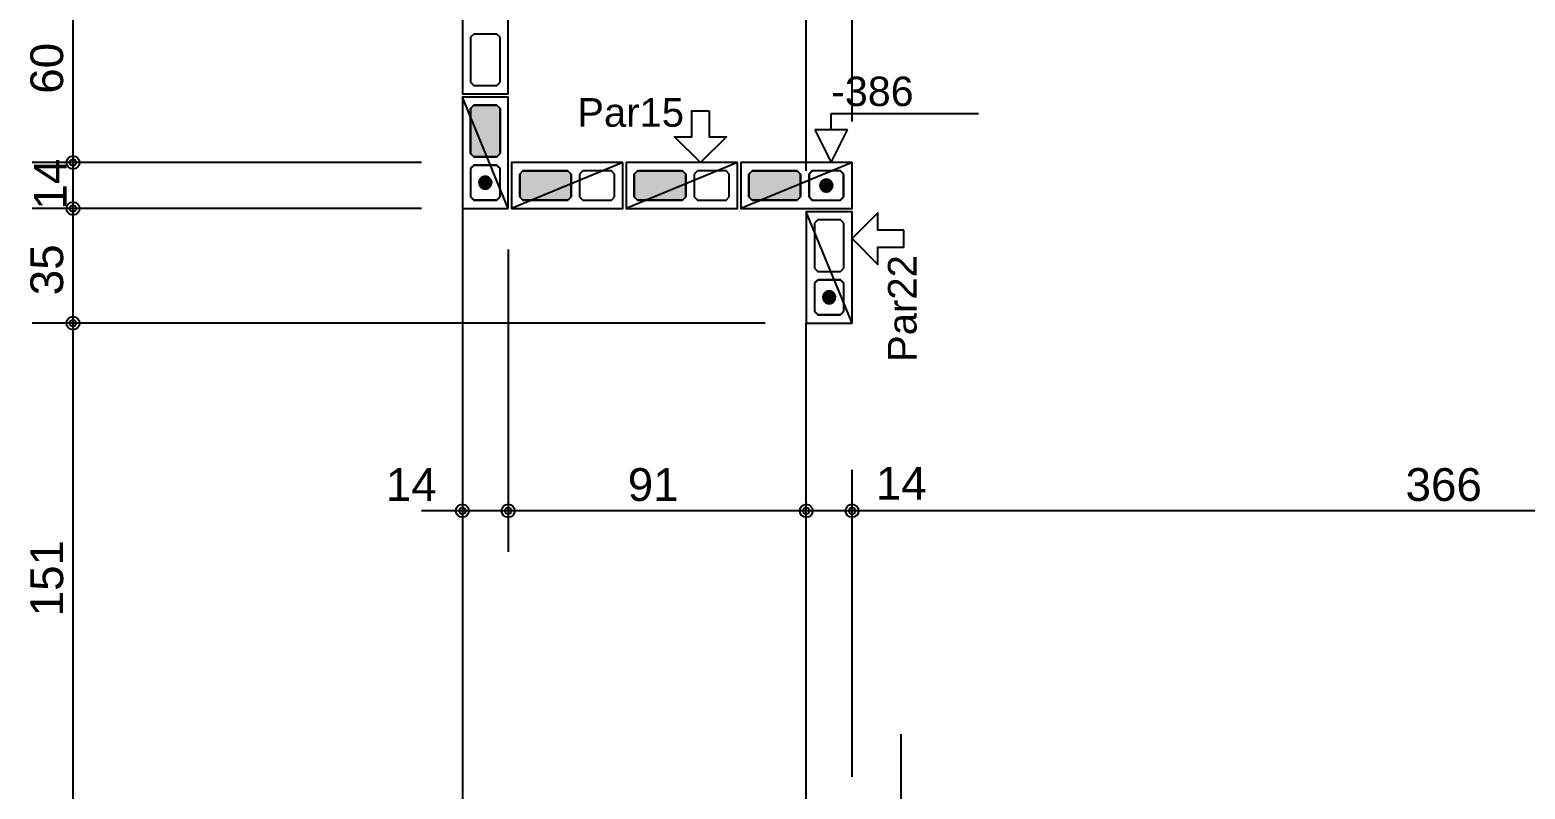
# Model space of a CAD drawing. Extents: x 0 to 119, y 0 to 84.
# Drawn here: x 14.89 to 24.02, y 43.78 to 48.42 of the extents above; entities that cross this region are included whole.
import ezdxf

# ---------------------------------------------------------------- set-up
doc = ezdxf.new("R2010")
doc.units = 0
doc.header["$MEASUREMENT"] = 0
doc.linetypes.add('ESTILO_TQS_0003', pattern=[1.5, 0.5, -0.4, 0.1, -0.5])
doc.linetypes.add('ESTILO_TQS_0005', pattern=[0.4, 0.3, -0.1])
for name, color, linetype in [('18', 6, 'CONTINUOUS'), ('20', 1, 'CONTINUOUS'), ('27', 250, 'CONTINUOUS'), ('3', 7, 'CONTINUOUS'), ('35', 255, 'CONTINUOUS'), ('9', 8, 'CONTINUOUS')]:
    doc.layers.add(name, color=color, linetype=linetype)
doc.styles.add('TQS_ARIAL', font='arial.ttf')

msp = doc.modelspace()

# ---------------------------------------------------------------- linework, layer by layer
at = {"layer": '18', "color": 6, "linetype": 'Continuous'}
msp.add_line((20.21366, 43.21668), (20.21366, 44.11668), dxfattribs=at)
at = {"layer": '20', "color": 1, "linetype": 'Continuous'}
for p, q in [((19.786108, 47.80668), (19.786108, 47.90668)), ((19.786108, 47.90668), (20.686108, 47.90668)), ((19.886108, 47.80668), (19.686108, 47.80668)), ((19.686108, 47.80668), (19.786108, 47.60668)), ((19.786108, 47.60668), (19.886108, 47.80668))]:
    msp.add_line(p, q, dxfattribs=at)
at = {"layer": '27', "color": 250, "linetype": 'ESTILO_TQS_0005'}
for points in [[(17.60366, 48.39168), (17.58366, 48.37168), (17.58366, 48.09668), (17.60366, 48.07668), (17.74366, 48.07668), (17.76366, 48.09668), (17.76366, 48.37168), (17.74366, 48.39168), (17.60366, 48.39168)], [(17.74366, 47.64168), (17.76366, 47.66168), (17.76366, 47.93668), (17.74366, 47.95668), (17.60366, 47.95668), (17.58366, 47.93668), (17.58366, 47.66168), (17.60366, 47.64168), (17.74366, 47.64168)], [(17.74366, 47.37668), (17.76366, 47.39668), (17.76366, 47.57168), (17.74366, 47.59168), (17.60366, 47.59168), (17.58366, 47.57168), (17.58366, 47.39668), (17.60366, 47.37668), (17.74366, 47.37668)], [(18.19866, 47.53668), (18.17866, 47.55668), (17.90366, 47.55668), (17.88366, 47.53668), (17.88366, 47.39668), (17.90366, 47.37668), (18.17866, 47.37668), (18.19866, 47.39668), (18.19866, 47.53668)], [(18.46366, 47.53668), (18.44366, 47.55668), (18.26866, 47.55668), (18.24866, 47.53668), (18.24866, 47.39668), (18.26866, 47.37668), (18.44366, 47.37668), (18.46366, 47.39668), (18.46366, 47.53668)], [(18.89866, 47.53668), (18.87866, 47.55668), (18.60366, 47.55668), (18.58366, 47.53668), (18.58366, 47.39668), (18.60366, 47.37668), (18.87866, 47.37668), (18.89866, 47.39668), (18.89866, 47.53668)], [(19.16366, 47.53668), (19.14366, 47.55668), (18.96866, 47.55668), (18.94866, 47.53668), (18.94866, 47.39668), (18.96866, 47.37668), (19.14366, 47.37668), (19.16366, 47.39668), (19.16366, 47.53668)], [(19.59866, 47.53668), (19.57866, 47.55668), (19.30366, 47.55668), (19.28366, 47.53668), (19.28366, 47.39668), (19.30366, 47.37668), (19.57866, 47.37668), (19.59866, 47.39668), (19.59866, 47.53668)], [(19.86366, 47.53668), (19.84366, 47.55668), (19.66866, 47.55668), (19.64866, 47.53668), (19.64866, 47.39668), (19.66866, 47.37668), (19.84366, 47.37668), (19.86366, 47.39668), (19.86366, 47.53668)], [(19.84366, 46.94168), (19.86366, 46.96168), (19.86366, 47.23668), (19.84366, 47.25668), (19.70366, 47.25668), (19.68366, 47.23668), (19.68366, 46.96168), (19.70366, 46.94168), (19.84366, 46.94168)], [(19.84366, 46.67668), (19.86366, 46.69668), (19.86366, 46.87168), (19.84366, 46.89168), (19.70366, 46.89168), (19.68366, 46.87168), (19.68366, 46.69668), (19.70366, 46.67668), (19.84366, 46.67668)]]:
    msp.add_lwpolyline(points, dxfattribs=at)
at = {"layer": '3', "color": 7, "linetype": 'Continuous'}
for p, q in [((17.81366, 47.32668), (17.53366, 48.00668)), ((17.60366, 47.58918), (17.58366, 47.56918)), ((17.74366, 47.58918), (17.60366, 47.58918)), ((17.76366, 47.56918), (17.74366, 47.58918)), ((18.51366, 47.60668), (17.83366, 47.32668)), ((19.21366, 47.60668), (18.53366, 47.32668)), ((19.91366, 47.60668), (19.23366, 47.32668)), ((17.58366, 47.56918), (17.58366, 47.39918)), ((17.76366, 47.39918), (17.76366, 47.56918)), ((19.67116, 47.55668), (19.65116, 47.53668)), ((19.65116, 47.53668), (19.65116, 47.39668)), ((19.84116, 47.55668), (19.67116, 47.55668)), ((19.86116, 47.53668), (19.84116, 47.55668)), ((19.86116, 47.39668), (19.86116, 47.53668)), ((17.58366, 47.39918), (17.60366, 47.37918)), ((17.74366, 47.37918), (17.76366, 47.39918)), ((19.65116, 47.39668), (19.67116, 47.37668)), ((19.84116, 47.37668), (19.86116, 47.39668)), ((17.60366, 47.37918), (17.74366, 47.37918)), ((19.91366, 46.62668), (19.63366, 47.30668)), ((19.67116, 47.37668), (19.84116, 47.37668)), ((19.70366, 46.88918), (19.68366, 46.86918)), ((19.68366, 46.86918), (19.68366, 46.69918)), ((19.84366, 46.88918), (19.70366, 46.88918)), ((19.86366, 46.86918), (19.84366, 46.88918)), ((19.86366, 46.69918), (19.86366, 46.86918)), ((19.68366, 46.69918), (19.70366, 46.67918)), ((19.70366, 46.67918), (19.84366, 46.67918)), ((19.84366, 46.67918), (19.86366, 46.69918))]:
    msp.add_line(p, q, dxfattribs=at)
for points in [[(17.53366, 48.80668), (17.53366, 48.02668), (17.81366, 48.02668), (17.81366, 48.80668), (17.53366, 48.80668)], [(17.81366, 47.32668), (17.81366, 48.00668), (17.53366, 48.00668), (17.53366, 47.32668), (17.81366, 47.32668)], [(19.040685, 47.922627), (19.040685, 47.764654), (19.146001, 47.764654), (18.988027, 47.60668), (18.830054, 47.764654), (18.935369, 47.764654), (18.935369, 47.922627), (19.040685, 47.922627)], [(18.51366, 47.60668), (17.83366, 47.60668), (17.83366, 47.32668), (18.51366, 47.32668), (18.51366, 47.60668)], [(19.21366, 47.60668), (18.53366, 47.60668), (18.53366, 47.32668), (19.21366, 47.32668), (19.21366, 47.60668)], [(19.91366, 47.60668), (19.23366, 47.60668), (19.23366, 47.32668), (19.91366, 47.32668), (19.91366, 47.60668)], [(17.67366, 47.48478), (17.673721, 47.484777), (17.673781, 47.484768), (17.67384, 47.484752), (17.673897, 47.484731), (17.673951, 47.484705), (17.674003, 47.484672), (17.674051, 47.484635), (17.674095, 47.484593), (17.674134, 47.484547), (17.674169, 47.484497), (17.674199, 47.484444), (17.674223, 47.484388), (17.674241, 47.48433), (17.674253, 47.484271), (17.674259, 47.48421), (17.674259, 47.48415), (17.674253, 47.484089), (17.674241, 47.48403), (17.674223, 47.483972), (17.674199, 47.483916), (17.674169, 47.483863), (17.674134, 47.483813), (17.674095, 47.483767), (17.674051, 47.483725), (17.674003, 47.483688), (17.673951, 47.483655), (17.673897, 47.483629), (17.67384, 47.483608), (17.673781, 47.483592), (17.673721, 47.483583), (17.67366, 47.48358), (17.67366, 47.52198), (17.669836, 47.521786), (17.666051, 47.521206), (17.662344, 47.520246), (17.658753, 47.518917), (17.655316, 47.51723), (17.652066, 47.515205), (17.649038, 47.512861), (17.646263, 47.510223), (17.643769, 47.507318), (17.641581, 47.504175), (17.639723, 47.500827), (17.638213, 47.497308), (17.637067, 47.493655), (17.636296, 47.489904), (17.635909, 47.486095), (17.635909, 47.482265), (17.636296, 47.478456), (17.637067, 47.474705), (17.638213, 47.471052), (17.639723, 47.467533), (17.641581, 47.464185), (17.643769, 47.461042), (17.646263, 47.458137), (17.649038, 47.455499), (17.652066, 47.453155), (17.655316, 47.45113), (17.658753, 47.449443), (17.662344, 47.448114), (17.666051, 47.447154), (17.669836, 47.446574), (17.67366, 47.44638), (17.67366, 47.48478)], [(17.67366, 47.48358), (17.673599, 47.483583), (17.673539, 47.483592), (17.67348, 47.483608), (17.673423, 47.483629), (17.673369, 47.483655), (17.673317, 47.483688), (17.673269, 47.483725), (17.673225, 47.483767), (17.673186, 47.483813), (17.673151, 47.483863), (17.673121, 47.483916), (17.673097, 47.483972), (17.673079, 47.48403), (17.673067, 47.484089), (17.673061, 47.48415), (17.673061, 47.48421), (17.673067, 47.484271), (17.673079, 47.48433), (17.673097, 47.484388), (17.673121, 47.484444), (17.673151, 47.484497), (17.673186, 47.484547), (17.673225, 47.484593), (17.673269, 47.484635), (17.673317, 47.484672), (17.673369, 47.484705), (17.673423, 47.484731), (17.67348, 47.484752), (17.673539, 47.484768), (17.673599, 47.484777), (17.67366, 47.48478), (17.67366, 47.44638), (17.677484, 47.446574), (17.681269, 47.447154), (17.684976, 47.448114), (17.688567, 47.449443), (17.692004, 47.45113), (17.695254, 47.453155), (17.698282, 47.455499), (17.701057, 47.458137), (17.703551, 47.461042), (17.705739, 47.464185), (17.707597, 47.467533), (17.709107, 47.471052), (17.710253, 47.474705), (17.711024, 47.478456), (17.711411, 47.482265), (17.711411, 47.486095), (17.711024, 47.489904), (17.710253, 47.493655), (17.709107, 47.497308), (17.707597, 47.500827), (17.705739, 47.504175), (17.703551, 47.507318), (17.701057, 47.510223), (17.698282, 47.512861), (17.695254, 47.515205), (17.692004, 47.51723), (17.688567, 47.518917), (17.684976, 47.520246), (17.681269, 47.521206), (17.677484, 47.521786), (17.67366, 47.52198), (17.67366, 47.48358)], [(19.75676, 47.46668), (19.756757, 47.466619), (19.756748, 47.466559), (19.756732, 47.4665), (19.756711, 47.466443), (19.756685, 47.466389), (19.756652, 47.466337), (19.756615, 47.466289), (19.756573, 47.466245), (19.756527, 47.466206), (19.756477, 47.466171), (19.756424, 47.466141), (19.756368, 47.466117), (19.75631, 47.466099), (19.756251, 47.466087), (19.75619, 47.466081), (19.75613, 47.466081), (19.756069, 47.466087), (19.75601, 47.466099), (19.755952, 47.466117), (19.755896, 47.466141), (19.755843, 47.466171), (19.755793, 47.466206), (19.755747, 47.466245), (19.755705, 47.466289), (19.755668, 47.466337), (19.755635, 47.466389), (19.755609, 47.466443), (19.755588, 47.4665), (19.755572, 47.466559), (19.755563, 47.466619), (19.75556, 47.46668), (19.79396, 47.46668), (19.793766, 47.470504), (19.793186, 47.474289), (19.792226, 47.477996), (19.790897, 47.481587), (19.78921, 47.485024), (19.787185, 47.488274), (19.784841, 47.491302), (19.782203, 47.494077), (19.779298, 47.496571), (19.776155, 47.498759), (19.772807, 47.500617), (19.769288, 47.502127), (19.765635, 47.503273), (19.761884, 47.504044), (19.758075, 47.504431), (19.754245, 47.504431), (19.750436, 47.504044), (19.746685, 47.503273), (19.743032, 47.502127), (19.739513, 47.500617), (19.736165, 47.498759), (19.733022, 47.496571), (19.730117, 47.494077), (19.727479, 47.491302), (19.725135, 47.488274), (19.72311, 47.485024), (19.721423, 47.481587), (19.720094, 47.477996), (19.719134, 47.474289), (19.718554, 47.470504), (19.71836, 47.46668), (19.75676, 47.46668)], [(19.75556, 47.46668), (19.755563, 47.466741), (19.755572, 47.466801), (19.755588, 47.46686), (19.755609, 47.466917), (19.755635, 47.466971), (19.755668, 47.467023), (19.755705, 47.467071), (19.755747, 47.467115), (19.755793, 47.467154), (19.755843, 47.467189), (19.755896, 47.467219), (19.755952, 47.467243), (19.75601, 47.467261), (19.756069, 47.467273), (19.75613, 47.467279), (19.75619, 47.467279), (19.756251, 47.467273), (19.75631, 47.467261), (19.756368, 47.467243), (19.756424, 47.467219), (19.756477, 47.467189), (19.756527, 47.467154), (19.756573, 47.467115), (19.756615, 47.467071), (19.756652, 47.467023), (19.756685, 47.466971), (19.756711, 47.466917), (19.756732, 47.46686), (19.756748, 47.466801), (19.756757, 47.466741), (19.75676, 47.46668), (19.71836, 47.46668), (19.718554, 47.462856), (19.719134, 47.459071), (19.720094, 47.455364), (19.721423, 47.451773), (19.72311, 47.448336), (19.725135, 47.445086), (19.727479, 47.442058), (19.730117, 47.439283), (19.733022, 47.436789), (19.736165, 47.434601), (19.739513, 47.432743), (19.743032, 47.431233), (19.746685, 47.430087), (19.750436, 47.429316), (19.754245, 47.428929), (19.758075, 47.428929), (19.761884, 47.429316), (19.765635, 47.430087), (19.769288, 47.431233), (19.772807, 47.432743), (19.776155, 47.434601), (19.779298, 47.436789), (19.782203, 47.439283), (19.784841, 47.442058), (19.787185, 47.445086), (19.78921, 47.448336), (19.790897, 47.451773), (19.792226, 47.455364), (19.793186, 47.459071), (19.793766, 47.462856), (19.79396, 47.46668), (19.75556, 47.46668)], [(17.53366, 47.32668), (17.53366, 43.20668), (19.63366, 43.20668)], [(19.91366, 46.62668), (19.91366, 47.30668), (19.63366, 47.30668), (19.63366, 46.62668), (19.91366, 46.62668)], [(20.229607, 47.195067), (20.071634, 47.195067), (20.071634, 47.300383), (19.91366, 47.142409), (20.071634, 46.984435), (20.071634, 47.089751), (20.229607, 47.089751), (20.229607, 47.195067)], [(19.77366, 46.78478), (19.773721, 46.784777), (19.773781, 46.784768), (19.77384, 46.784752), (19.773897, 46.784731), (19.773951, 46.784705), (19.774003, 46.784672), (19.774051, 46.784635), (19.774095, 46.784593), (19.774134, 46.784547), (19.774169, 46.784497), (19.774199, 46.784444), (19.774223, 46.784388), (19.774241, 46.78433), (19.774253, 46.784271), (19.774259, 46.78421), (19.774259, 46.78415), (19.774253, 46.784089), (19.774241, 46.78403), (19.774223, 46.783972), (19.774199, 46.783916), (19.774169, 46.783863), (19.774134, 46.783813), (19.774095, 46.783767), (19.774051, 46.783725), (19.774003, 46.783688), (19.773951, 46.783655), (19.773897, 46.783629), (19.77384, 46.783608), (19.773781, 46.783592), (19.773721, 46.783583), (19.77366, 46.78358), (19.77366, 46.82198), (19.769836, 46.821786), (19.766051, 46.821206), (19.762344, 46.820246), (19.758753, 46.818917), (19.755316, 46.81723), (19.752066, 46.815205), (19.749038, 46.812861), (19.746263, 46.810223), (19.743769, 46.807318), (19.741581, 46.804175), (19.739723, 46.800827), (19.738213, 46.797308), (19.737067, 46.793655), (19.736296, 46.789904), (19.735909, 46.786095), (19.735909, 46.782265), (19.736296, 46.778456), (19.737067, 46.774705), (19.738213, 46.771052), (19.739723, 46.767533), (19.741581, 46.764185), (19.743769, 46.761042), (19.746263, 46.758137), (19.749038, 46.755499), (19.752066, 46.753155), (19.755316, 46.75113), (19.758753, 46.749443), (19.762344, 46.748114), (19.766051, 46.747154), (19.769836, 46.746574), (19.77366, 46.74638), (19.77366, 46.78478)], [(19.77366, 46.78358), (19.773599, 46.783583), (19.773539, 46.783592), (19.77348, 46.783608), (19.773423, 46.783629), (19.773369, 46.783655), (19.773317, 46.783688), (19.773269, 46.783725), (19.773225, 46.783767), (19.773186, 46.783813), (19.773151, 46.783863), (19.773121, 46.783916), (19.773097, 46.783972), (19.773079, 46.78403), (19.773067, 46.784089), (19.773061, 46.78415), (19.773061, 46.78421), (19.773067, 46.784271), (19.773079, 46.78433), (19.773097, 46.784388), (19.773121, 46.784444), (19.773151, 46.784497), (19.773186, 46.784547), (19.773225, 46.784593), (19.773269, 46.784635), (19.773317, 46.784672), (19.773369, 46.784705), (19.773423, 46.784731), (19.77348, 46.784752), (19.773539, 46.784768), (19.773599, 46.784777), (19.77366, 46.78478), (19.77366, 46.74638), (19.777484, 46.746574), (19.781269, 46.747154), (19.784976, 46.748114), (19.788567, 46.749443), (19.792004, 46.75113), (19.795254, 46.753155), (19.798282, 46.755499), (19.801057, 46.758137), (19.803551, 46.761042), (19.805739, 46.764185), (19.807597, 46.767533), (19.809107, 46.771052), (19.810253, 46.774705), (19.811024, 46.778456), (19.811411, 46.782265), (19.811411, 46.786095), (19.811024, 46.789904), (19.810253, 46.793655), (19.809107, 46.797308), (19.807597, 46.800827), (19.805739, 46.804175), (19.803551, 46.807318), (19.801057, 46.810223), (19.798282, 46.812861), (19.795254, 46.815205), (19.792004, 46.81723), (19.788567, 46.818917), (19.784976, 46.820246), (19.781269, 46.821206), (19.777484, 46.821786), (19.77366, 46.82198), (19.77366, 46.78358)], [(19.63366, 43.60668), (19.63366, 46.62668)]]:
    msp.add_lwpolyline(points, dxfattribs=at)
for centre in [(17.67366, 47.48418), (19.75616, 47.46668), (19.77366, 46.78418)]:
    msp.add_circle(centre, 0.0372, dxfattribs=at)
for points in [[(17.635909, 47.486095), (17.635909, 47.482265), (17.636296, 47.489904)], [(17.635909, 47.482265), (17.636296, 47.478456), (17.636296, 47.489904)], [(17.636296, 47.489904), (17.636296, 47.478456), (17.637067, 47.493655)], [(17.636296, 47.478456), (17.637067, 47.474705), (17.637067, 47.493655)], [(17.637067, 47.493655), (17.637067, 47.474705), (17.638213, 47.497308)], [(17.637067, 47.474705), (17.638213, 47.471052), (17.638213, 47.497308)], [(17.638213, 47.497308), (17.638213, 47.471052), (17.639723, 47.500827)], [(17.638213, 47.471052), (17.639723, 47.467533), (17.639723, 47.500827)], [(17.639723, 47.500827), (17.639723, 47.467533), (17.641581, 47.504175)], [(17.639723, 47.467533), (17.641581, 47.464185), (17.641581, 47.504175)], [(17.641581, 47.504175), (17.641581, 47.464185), (17.643769, 47.507318)], [(17.641581, 47.464185), (17.643769, 47.461042), (17.643769, 47.507318)], [(17.643769, 47.507318), (17.643769, 47.461042), (17.646263, 47.510223)], [(17.643769, 47.461042), (17.646263, 47.458137), (17.646263, 47.510223)], [(17.646263, 47.510223), (17.646263, 47.458137), (17.649038, 47.512861)], [(17.646263, 47.458137), (17.649038, 47.455499), (17.649038, 47.512861)], [(17.649038, 47.512861), (17.649038, 47.455499), (17.652066, 47.515205)], [(17.649038, 47.455499), (17.652066, 47.453155), (17.652066, 47.515205)], [(17.652066, 47.515205), (17.652066, 47.453155), (17.655316, 47.51723)], [(17.652066, 47.453155), (17.655316, 47.45113), (17.655316, 47.51723)], [(17.655316, 47.51723), (17.655316, 47.45113), (17.658753, 47.518917)], [(17.655316, 47.45113), (17.658753, 47.449443), (17.658753, 47.518917)], [(17.658753, 47.518917), (17.658753, 47.449443), (17.662344, 47.520246)], [(17.658753, 47.449443), (17.662344, 47.448114), (17.662344, 47.520246)], [(17.662344, 47.520246), (17.662344, 47.448114), (17.666051, 47.521206)], [(17.662344, 47.448114), (17.666051, 47.447154), (17.666051, 47.521206)], [(17.669836, 47.446574), (17.669836, 47.521786), (17.666051, 47.447154)], [(17.666051, 47.521206), (17.666051, 47.447154), (17.669836, 47.521786)], [(17.669836, 47.446574), (17.67366, 47.48478), (17.67366, 47.52198)], [(17.669836, 47.446574), (17.67366, 47.52198), (17.669836, 47.521786)], [(17.669836, 47.446574), (17.67366, 47.44638), (17.67366, 47.48478)], [(17.673225, 47.483767), (17.67366, 47.48358), (17.673186, 47.483813)], [(17.67366, 47.48358), (17.67366, 47.48358), (17.673186, 47.483813)], [(17.673186, 47.483813), (17.67366, 47.48358), (17.673186, 47.483813)], [(17.67366, 47.48358), (17.67366, 47.48358), (17.673186, 47.483813)], [(17.673186, 47.483813), (17.67366, 47.48358), (17.673186, 47.483813)], [(17.67366, 47.48358), (17.67366, 47.48358), (17.673186, 47.483813)], [(17.673269, 47.483725), (17.67366, 47.48358), (17.673225, 47.483767)], [(17.67366, 47.48358), (17.67366, 47.48358), (17.673225, 47.483767)], [(17.673225, 47.483767), (17.67366, 47.48358), (17.673225, 47.483767)], [(17.67366, 47.48358), (17.67366, 47.48358), (17.673225, 47.483767)], [(17.673317, 47.483688), (17.67366, 47.48358), (17.673269, 47.483725)], [(17.67366, 47.48358), (17.67366, 47.48358), (17.673269, 47.483725)], [(17.673369, 47.483655), (17.67366, 47.48358), (17.673317, 47.483688)], [(17.67366, 47.48358), (17.67366, 47.48358), (17.673317, 47.483688)], [(17.67348, 47.483608), (17.67366, 47.48358), (17.673369, 47.483655)], [(17.67366, 47.48358), (17.67366, 47.48358), (17.673369, 47.483655)], [(17.67366, 47.48358), (17.67366, 47.48358), (17.67348, 47.483608)], [(17.67366, 47.48358), (17.67366, 47.48358), (17.67348, 47.483608)], [(17.67366, 47.48358), (17.677484, 47.521786), (17.67366, 47.52198)], [(17.67366, 47.48358), (17.67366, 47.44638), (17.677484, 47.521786)], [(17.67366, 47.44638), (17.677484, 47.446574), (17.677484, 47.521786)], [(17.67366, 47.48478), (17.674134, 47.484547), (17.67366, 47.48478)], [(17.674134, 47.484547), (17.674134, 47.484547), (17.67366, 47.48478)], [(17.67366, 47.48478), (17.674134, 47.484547), (17.67366, 47.48478)], [(17.674134, 47.484547), (17.674134, 47.484547), (17.67366, 47.48478)], [(17.67366, 47.48478), (17.674134, 47.484547), (17.67366, 47.48478)], [(17.674134, 47.484547), (17.674095, 47.484593), (17.67366, 47.48478)], [(17.67366, 47.48478), (17.674095, 47.484593), (17.67366, 47.48478)], [(17.674095, 47.484593), (17.674095, 47.484593), (17.67366, 47.48478)], [(17.67366, 47.48478), (17.674095, 47.484593), (17.67366, 47.48478)], [(17.674095, 47.484593), (17.674051, 47.484635), (17.67366, 47.48478)], [(17.67366, 47.48478), (17.674051, 47.484635), (17.67366, 47.48478)], [(17.674051, 47.484635), (17.674003, 47.484672), (17.67366, 47.48478)], [(17.67366, 47.48478), (17.674003, 47.484672), (17.67366, 47.48478)], [(17.674003, 47.484672), (17.673951, 47.484705), (17.67366, 47.48478)], [(17.67366, 47.48478), (17.673951, 47.484705), (17.67366, 47.48478)], [(17.673951, 47.484705), (17.67384, 47.484752), (17.67366, 47.48478)], [(17.67366, 47.48478), (17.67384, 47.484752), (17.67366, 47.48478)], [(17.67384, 47.484752), (17.67366, 47.48478), (17.67366, 47.48478)], [(17.67366, 47.48478), (17.67366, 47.48478), (17.67366, 47.48478)], [(17.67366, 47.48478), (17.67366, 47.48478), (17.67366, 47.48478)], [(17.67366, 47.48478), (17.67366, 47.48478), (17.67366, 47.48478)], [(17.67366, 47.48478), (17.67366, 47.48478), (17.67366, 47.48478)], [(17.67366, 47.48478), (17.67366, 47.48478), (17.67366, 47.48478)], [(17.67366, 47.48478), (17.67366, 47.48478), (17.67366, 47.48478)], [(17.67366, 47.48478), (17.67366, 47.48478), (17.67366, 47.48478)], [(17.67366, 47.48478), (17.67366, 47.48478), (17.67366, 47.48478)], [(17.67366, 47.48478), (17.67366, 47.48478), (17.67366, 47.48478)], [(17.67366, 47.48478), (17.67366, 47.48478), (17.67366, 47.48478)], [(17.67366, 47.48478), (17.67366, 47.48478), (17.67366, 47.48478)], [(17.67366, 47.48478), (17.67366, 47.48478), (17.67366, 47.48478)], [(17.67366, 47.48358), (17.67366, 47.48358), (17.67366, 47.48358)], [(17.67366, 47.48358), (17.67366, 47.48358), (17.67366, 47.48358)], [(17.67366, 47.48358), (17.67366, 47.48358), (17.67366, 47.48358)], [(17.67366, 47.48358), (17.67366, 47.48358), (17.67366, 47.48358)], [(17.67366, 47.48358), (17.67366, 47.48358), (17.67366, 47.48358)], [(17.67366, 47.48358), (17.67366, 47.48358), (17.67366, 47.48358)], [(17.67366, 47.48358), (17.67366, 47.48358), (17.67366, 47.48358)], [(17.67366, 47.48358), (17.67366, 47.48358), (17.67366, 47.48358)], [(17.67366, 47.48358), (17.67366, 47.48358), (17.67366, 47.48358)], [(17.67366, 47.48358), (17.67366, 47.48358), (17.67366, 47.48358)], [(17.67366, 47.48358), (17.67366, 47.48358), (17.67366, 47.48358)], [(17.67366, 47.48358), (17.67366, 47.48358), (17.67366, 47.48358)], [(17.677484, 47.521786), (17.677484, 47.446574), (17.681269, 47.521206)], [(17.677484, 47.446574), (17.681269, 47.447154), (17.681269, 47.521206)], [(17.681269, 47.521206), (17.681269, 47.447154), (17.684976, 47.520246)], [(17.681269, 47.447154), (17.684976, 47.448114), (17.684976, 47.520246)], [(17.684976, 47.520246), (17.684976, 47.448114), (17.688567, 47.518917)], [(17.684976, 47.448114), (17.688567, 47.449443), (17.688567, 47.518917)], [(17.688567, 47.518917), (17.688567, 47.449443), (17.692004, 47.51723)], [(17.688567, 47.449443), (17.692004, 47.45113), (17.692004, 47.51723)], [(17.692004, 47.51723), (17.692004, 47.45113), (17.695254, 47.515205)], [(17.692004, 47.45113), (17.695254, 47.453155), (17.695254, 47.515205)], [(17.695254, 47.515205), (17.695254, 47.453155), (17.698282, 47.512861)], [(17.695254, 47.453155), (17.698282, 47.455499), (17.698282, 47.512861)], [(17.698282, 47.512861), (17.698282, 47.455499), (17.701057, 47.510223)], [(17.698282, 47.455499), (17.701057, 47.458137), (17.701057, 47.510223)], [(17.701057, 47.510223), (17.701057, 47.458137), (17.703551, 47.507318)], [(17.701057, 47.458137), (17.703551, 47.461042), (17.703551, 47.507318)], [(17.703551, 47.507318), (17.703551, 47.461042), (17.705739, 47.504175)], [(17.703551, 47.461042), (17.705739, 47.464185), (17.705739, 47.504175)], [(17.705739, 47.504175), (17.705739, 47.464185), (17.707597, 47.500827)], [(17.705739, 47.464185), (17.707597, 47.467533), (17.707597, 47.500827)], [(17.707597, 47.500827), (17.707597, 47.467533), (17.709107, 47.497308)], [(17.707597, 47.467533), (17.709107, 47.471052), (17.709107, 47.497308)], [(17.709107, 47.497308), (17.709107, 47.471052), (17.710253, 47.493655)], [(17.709107, 47.471052), (17.710253, 47.474705), (17.710253, 47.493655)], [(17.710253, 47.493655), (17.710253, 47.474705), (17.711024, 47.489904)], [(17.710253, 47.474705), (17.711024, 47.478456), (17.711024, 47.489904)], [(17.711024, 47.489904), (17.711024, 47.478456), (17.711411, 47.486095)], [(17.711024, 47.478456), (17.711411, 47.482265), (17.711411, 47.486095)], [(19.75676, 47.46668), (19.721423, 47.481587), (19.720094, 47.477996)], [(19.75676, 47.46668), (19.72311, 47.485024), (19.721423, 47.481587)], [(19.75676, 47.46668), (19.725135, 47.488274), (19.72311, 47.485024)], [(19.75676, 47.46668), (19.727479, 47.491302), (19.725135, 47.488274)], [(19.75676, 47.46668), (19.730117, 47.494077), (19.727479, 47.491302)], [(19.75676, 47.46668), (19.733022, 47.496571), (19.730117, 47.494077)], [(19.75676, 47.46668), (19.736165, 47.498759), (19.733022, 47.496571)], [(19.75676, 47.46668), (19.739513, 47.500617), (19.736165, 47.498759)], [(19.75676, 47.46668), (19.743032, 47.502127), (19.739513, 47.500617)], [(19.75676, 47.46668), (19.746685, 47.503273), (19.743032, 47.502127)], [(19.75676, 47.46668), (19.750436, 47.504044), (19.746685, 47.503273)], [(19.75676, 47.46668), (19.754245, 47.504431), (19.750436, 47.504044)], [(19.75676, 47.46668), (19.758075, 47.504431), (19.754245, 47.504431)], [(19.79396, 47.46668), (19.758075, 47.504431), (19.75676, 47.46668)], [(19.79396, 47.46668), (19.761884, 47.504044), (19.758075, 47.504431)], [(19.79396, 47.46668), (19.765635, 47.503273), (19.761884, 47.504044)], [(19.79396, 47.46668), (19.769288, 47.502127), (19.765635, 47.503273)], [(19.79396, 47.46668), (19.772807, 47.500617), (19.769288, 47.502127)], [(19.79396, 47.46668), (19.776155, 47.498759), (19.772807, 47.500617)], [(19.79396, 47.46668), (19.779298, 47.496571), (19.776155, 47.498759)], [(19.79396, 47.46668), (19.782203, 47.494077), (19.779298, 47.496571)], [(19.79396, 47.46668), (19.784841, 47.491302), (19.782203, 47.494077)], [(19.79396, 47.46668), (19.787185, 47.488274), (19.784841, 47.491302)], [(19.79396, 47.46668), (19.78921, 47.485024), (19.787185, 47.488274)], [(19.79396, 47.46668), (19.790897, 47.481587), (19.78921, 47.485024)], [(19.79396, 47.46668), (19.792226, 47.477996), (19.790897, 47.481587)], [(19.75676, 47.46668), (19.718554, 47.470504), (19.71836, 47.46668)], [(19.75556, 47.46668), (19.71836, 47.46668), (19.718554, 47.462856)], [(19.75676, 47.46668), (19.719134, 47.474289), (19.718554, 47.470504)], [(19.75556, 47.46668), (19.718554, 47.462856), (19.719134, 47.459071)], [(19.75676, 47.46668), (19.720094, 47.477996), (19.719134, 47.474289)], [(19.75556, 47.46668), (19.719134, 47.459071), (19.720094, 47.455364)], [(19.75556, 47.46668), (19.720094, 47.455364), (19.721423, 47.451773)], [(19.75556, 47.46668), (19.721423, 47.451773), (19.72311, 47.448336)], [(19.75556, 47.46668), (19.72311, 47.448336), (19.725135, 47.445086)], [(19.75556, 47.46668), (19.725135, 47.445086), (19.727479, 47.442058)], [(19.75556, 47.46668), (19.727479, 47.442058), (19.730117, 47.439283)], [(19.75556, 47.46668), (19.730117, 47.439283), (19.733022, 47.436789)], [(19.75556, 47.46668), (19.733022, 47.436789), (19.736165, 47.434601)], [(19.75556, 47.46668), (19.736165, 47.434601), (19.739513, 47.432743)], [(19.75556, 47.46668), (19.739513, 47.432743), (19.743032, 47.431233)], [(19.75556, 47.46668), (19.743032, 47.431233), (19.746685, 47.430087)], [(19.75556, 47.46668), (19.746685, 47.430087), (19.750436, 47.429316)], [(19.75556, 47.46668), (19.750436, 47.429316), (19.754245, 47.428929)], [(19.75556, 47.46668), (19.754245, 47.428929), (19.758075, 47.428929)], [(19.755793, 47.467154), (19.755588, 47.46686), (19.75556, 47.46668)], [(19.755793, 47.467154), (19.75556, 47.46668), (19.75556, 47.46668)], [(19.755793, 47.467154), (19.75556, 47.46668), (19.75556, 47.46668)], [(19.755793, 47.467154), (19.75556, 47.46668), (19.75556, 47.46668)], [(19.755793, 47.467154), (19.75556, 47.46668), (19.75556, 47.46668)], [(19.755793, 47.467154), (19.75556, 47.46668), (19.75556, 47.46668)], [(19.755793, 47.467154), (19.75556, 47.46668), (19.75556, 47.46668)], [(19.755793, 47.467154), (19.75556, 47.46668), (19.75556, 47.46668)], [(19.755793, 47.467154), (19.75556, 47.46668), (19.75556, 47.46668)], [(19.755793, 47.467154), (19.75556, 47.46668), (19.75556, 47.46668)], [(19.755793, 47.467154), (19.75556, 47.46668), (19.75556, 47.46668)], [(19.755793, 47.467154), (19.75556, 47.46668), (19.75556, 47.46668)], [(19.755793, 47.467154), (19.75556, 47.46668), (19.75556, 47.46668)], [(19.755793, 47.467154), (19.75556, 47.46668), (19.75556, 47.46668)], [(19.755793, 47.467154), (19.75556, 47.46668), (19.75556, 47.46668)], [(19.755793, 47.467154), (19.75556, 47.46668), (19.75556, 47.46668)], [(19.755793, 47.467154), (19.75556, 47.46668), (19.75556, 47.46668)], [(19.755793, 47.467154), (19.75556, 47.46668), (19.75556, 47.46668)], [(19.755793, 47.467154), (19.75556, 47.46668), (19.75556, 47.46668)], [(19.755793, 47.467154), (19.75556, 47.46668), (19.75556, 47.46668)], [(19.755793, 47.467154), (19.75556, 47.46668), (19.75556, 47.46668)], [(19.755793, 47.467154), (19.75556, 47.46668), (19.75556, 47.46668)], [(19.755793, 47.467154), (19.75556, 47.46668), (19.75556, 47.46668)], [(19.75556, 47.46668), (19.758075, 47.428929), (19.79396, 47.46668)], [(19.755793, 47.467154), (19.755635, 47.466971), (19.755588, 47.46686)], [(19.755793, 47.467154), (19.755668, 47.467023), (19.755635, 47.466971)], [(19.755793, 47.467154), (19.755705, 47.467071), (19.755668, 47.467023)], [(19.755793, 47.467154), (19.755747, 47.467115), (19.755705, 47.467071)], [(19.755793, 47.467154), (19.755793, 47.467154), (19.755747, 47.467115)], [(19.755793, 47.467154), (19.755747, 47.467115), (19.755747, 47.467115)], [(19.755793, 47.467154), (19.755793, 47.467154), (19.755793, 47.467154)], [(19.75676, 47.46668), (19.756527, 47.466206), (19.756527, 47.466206)], [(19.75676, 47.46668), (19.756527, 47.466206), (19.756527, 47.466206)], [(19.75676, 47.46668), (19.756527, 47.466206), (19.756573, 47.466245)], [(19.75676, 47.46668), (19.756573, 47.466245), (19.756573, 47.466245)], [(19.75676, 47.46668), (19.756573, 47.466245), (19.756615, 47.466289)], [(19.75676, 47.46668), (19.756615, 47.466289), (19.756652, 47.466337)], [(19.75676, 47.46668), (19.756652, 47.466337), (19.756685, 47.466389)], [(19.75676, 47.46668), (19.756685, 47.466389), (19.756732, 47.4665)], [(19.75676, 47.46668), (19.756732, 47.4665), (19.75676, 47.46668)], [(19.75676, 47.46668), (19.75676, 47.46668), (19.75676, 47.46668)], [(19.75676, 47.46668), (19.75676, 47.46668), (19.75676, 47.46668)], [(19.75676, 47.46668), (19.75676, 47.46668), (19.75676, 47.46668)], [(19.75676, 47.46668), (19.75676, 47.46668), (19.75676, 47.46668)], [(19.75676, 47.46668), (19.75676, 47.46668), (19.75676, 47.46668)], [(19.75676, 47.46668), (19.75676, 47.46668), (19.75676, 47.46668)], [(19.75676, 47.46668), (19.75676, 47.46668), (19.75676, 47.46668)], [(19.75676, 47.46668), (19.75676, 47.46668), (19.75676, 47.46668)], [(19.75676, 47.46668), (19.75676, 47.46668), (19.75676, 47.46668)], [(19.75676, 47.46668), (19.75676, 47.46668), (19.75676, 47.46668)], [(19.75676, 47.46668), (19.75676, 47.46668), (19.75676, 47.46668)], [(19.75676, 47.46668), (19.75676, 47.46668), (19.75676, 47.46668)], [(19.75676, 47.46668), (19.75676, 47.46668), (19.75676, 47.46668)], [(19.75676, 47.46668), (19.75676, 47.46668), (19.75676, 47.46668)], [(19.75676, 47.46668), (19.75676, 47.46668), (19.75676, 47.46668)], [(19.75676, 47.46668), (19.75676, 47.46668), (19.75676, 47.46668)], [(19.75676, 47.46668), (19.75676, 47.46668), (19.75676, 47.46668)], [(19.75676, 47.46668), (19.75676, 47.46668), (19.75676, 47.46668)], [(19.75676, 47.46668), (19.75676, 47.46668), (19.75676, 47.46668)], [(19.75676, 47.46668), (19.75676, 47.46668), (19.75676, 47.46668)], [(19.75676, 47.46668), (19.75676, 47.46668), (19.75676, 47.46668)], [(19.79396, 47.46668), (19.758075, 47.428929), (19.761884, 47.429316)], [(19.79396, 47.46668), (19.761884, 47.429316), (19.765635, 47.430087)], [(19.79396, 47.46668), (19.765635, 47.430087), (19.769288, 47.431233)], [(19.79396, 47.46668), (19.769288, 47.431233), (19.772807, 47.432743)], [(19.79396, 47.46668), (19.772807, 47.432743), (19.776155, 47.434601)], [(19.79396, 47.46668), (19.776155, 47.434601), (19.779298, 47.436789)], [(19.79396, 47.46668), (19.779298, 47.436789), (19.782203, 47.439283)], [(19.79396, 47.46668), (19.782203, 47.439283), (19.784841, 47.442058)], [(19.79396, 47.46668), (19.784841, 47.442058), (19.787185, 47.445086)], [(19.79396, 47.46668), (19.787185, 47.445086), (19.78921, 47.448336)], [(19.79396, 47.46668), (19.78921, 47.448336), (19.790897, 47.451773)], [(19.79396, 47.46668), (19.790897, 47.451773), (19.792226, 47.455364)], [(19.79396, 47.46668), (19.793186, 47.474289), (19.792226, 47.477996)], [(19.79396, 47.46668), (19.792226, 47.455364), (19.793186, 47.459071)], [(19.79396, 47.46668), (19.793766, 47.470504), (19.793186, 47.474289)], [(19.79396, 47.46668), (19.793186, 47.459071), (19.793766, 47.462856)], [(19.735909, 46.786095), (19.735909, 46.782265), (19.736296, 46.789904)], [(19.735909, 46.782265), (19.736296, 46.778456), (19.736296, 46.789904)], [(19.736296, 46.789904), (19.736296, 46.778456), (19.737067, 46.793655)], [(19.736296, 46.778456), (19.737067, 46.774705), (19.737067, 46.793655)], [(19.737067, 46.793655), (19.737067, 46.774705), (19.738213, 46.797308)], [(19.737067, 46.774705), (19.738213, 46.771052), (19.738213, 46.797308)], [(19.738213, 46.797308), (19.738213, 46.771052), (19.739723, 46.800827)], [(19.738213, 46.771052), (19.739723, 46.767533), (19.739723, 46.800827)], [(19.739723, 46.800827), (19.739723, 46.767533), (19.741581, 46.804175)], [(19.739723, 46.767533), (19.741581, 46.764185), (19.741581, 46.804175)], [(19.741581, 46.804175), (19.741581, 46.764185), (19.743769, 46.807318)], [(19.741581, 46.764185), (19.743769, 46.761042), (19.743769, 46.807318)], [(19.743769, 46.807318), (19.743769, 46.761042), (19.746263, 46.810223)], [(19.743769, 46.761042), (19.746263, 46.758137), (19.746263, 46.810223)], [(19.746263, 46.810223), (19.746263, 46.758137), (19.749038, 46.812861)], [(19.746263, 46.758137), (19.749038, 46.755499), (19.749038, 46.812861)], [(19.749038, 46.812861), (19.749038, 46.755499), (19.752066, 46.815205)], [(19.749038, 46.755499), (19.752066, 46.753155), (19.752066, 46.815205)], [(19.752066, 46.815205), (19.752066, 46.753155), (19.755316, 46.81723)], [(19.752066, 46.753155), (19.755316, 46.75113), (19.755316, 46.81723)], [(19.755316, 46.81723), (19.755316, 46.75113), (19.758753, 46.818917)], [(19.755316, 46.75113), (19.758753, 46.749443), (19.758753, 46.818917)], [(19.758753, 46.818917), (19.758753, 46.749443), (19.762344, 46.820246)], [(19.758753, 46.749443), (19.762344, 46.748114), (19.762344, 46.820246)], [(19.762344, 46.820246), (19.762344, 46.748114), (19.766051, 46.821206)], [(19.762344, 46.748114), (19.766051, 46.747154), (19.766051, 46.821206)], [(19.769836, 46.746574), (19.769836, 46.821786), (19.766051, 46.747154)], [(19.766051, 46.821206), (19.766051, 46.747154), (19.769836, 46.821786)], [(19.769836, 46.746574), (19.77366, 46.78478), (19.77366, 46.82198)], [(19.769836, 46.746574), (19.77366, 46.82198), (19.769836, 46.821786)], [(19.769836, 46.746574), (19.77366, 46.74638), (19.77366, 46.78478)], [(19.773225, 46.783767), (19.77366, 46.78358), (19.773186, 46.783813)], [(19.77366, 46.78358), (19.77366, 46.78358), (19.773186, 46.783813)], [(19.773186, 46.783813), (19.77366, 46.78358), (19.773186, 46.783813)], [(19.77366, 46.78358), (19.77366, 46.78358), (19.773186, 46.783813)], [(19.773186, 46.783813), (19.77366, 46.78358), (19.773186, 46.783813)], [(19.77366, 46.78358), (19.77366, 46.78358), (19.773186, 46.783813)], [(19.773269, 46.783725), (19.77366, 46.78358), (19.773225, 46.783767)], [(19.77366, 46.78358), (19.77366, 46.78358), (19.773225, 46.783767)], [(19.773225, 46.783767), (19.77366, 46.78358), (19.773225, 46.783767)], [(19.77366, 46.78358), (19.77366, 46.78358), (19.773225, 46.783767)], [(19.773317, 46.783688), (19.77366, 46.78358), (19.773269, 46.783725)], [(19.77366, 46.78358), (19.77366, 46.78358), (19.773269, 46.783725)], [(19.773369, 46.783655), (19.77366, 46.78358), (19.773317, 46.783688)], [(19.77366, 46.78358), (19.77366, 46.78358), (19.773317, 46.783688)], [(19.77348, 46.783608), (19.77366, 46.78358), (19.773369, 46.783655)], [(19.77366, 46.78358), (19.77366, 46.78358), (19.773369, 46.783655)], [(19.77366, 46.78358), (19.77366, 46.78358), (19.77348, 46.783608)], [(19.77366, 46.78358), (19.77366, 46.78358), (19.77348, 46.783608)], [(19.77366, 46.78358), (19.777484, 46.821786), (19.77366, 46.82198)], [(19.77366, 46.78358), (19.77366, 46.74638), (19.777484, 46.821786)], [(19.77366, 46.74638), (19.777484, 46.746574), (19.777484, 46.821786)], [(19.77366, 46.78478), (19.774134, 46.784547), (19.77366, 46.78478)], [(19.774134, 46.784547), (19.774134, 46.784547), (19.77366, 46.78478)], [(19.77366, 46.78478), (19.774134, 46.784547), (19.77366, 46.78478)], [(19.774134, 46.784547), (19.774134, 46.784547), (19.77366, 46.78478)], [(19.77366, 46.78478), (19.774134, 46.784547), (19.77366, 46.78478)], [(19.774134, 46.784547), (19.774095, 46.784593), (19.77366, 46.78478)], [(19.77366, 46.78478), (19.774095, 46.784593), (19.77366, 46.78478)], [(19.774095, 46.784593), (19.774095, 46.784593), (19.77366, 46.78478)], [(19.77366, 46.78478), (19.774095, 46.784593), (19.77366, 46.78478)], [(19.774095, 46.784593), (19.774051, 46.784635), (19.77366, 46.78478)], [(19.77366, 46.78478), (19.774051, 46.784635), (19.77366, 46.78478)], [(19.774051, 46.784635), (19.774003, 46.784672), (19.77366, 46.78478)], [(19.77366, 46.78478), (19.774003, 46.784672), (19.77366, 46.78478)], [(19.774003, 46.784672), (19.773951, 46.784705), (19.77366, 46.78478)], [(19.77366, 46.78478), (19.773951, 46.784705), (19.77366, 46.78478)], [(19.773951, 46.784705), (19.77384, 46.784752), (19.77366, 46.78478)], [(19.77366, 46.78478), (19.77384, 46.784752), (19.77366, 46.78478)], [(19.77384, 46.784752), (19.77366, 46.78478), (19.77366, 46.78478)], [(19.77366, 46.78478), (19.77366, 46.78478), (19.77366, 46.78478)], [(19.77366, 46.78478), (19.77366, 46.78478), (19.77366, 46.78478)], [(19.77366, 46.78478), (19.77366, 46.78478), (19.77366, 46.78478)], [(19.77366, 46.78478), (19.77366, 46.78478), (19.77366, 46.78478)], [(19.77366, 46.78478), (19.77366, 46.78478), (19.77366, 46.78478)], [(19.77366, 46.78478), (19.77366, 46.78478), (19.77366, 46.78478)], [(19.77366, 46.78478), (19.77366, 46.78478), (19.77366, 46.78478)], [(19.77366, 46.78478), (19.77366, 46.78478), (19.77366, 46.78478)], [(19.77366, 46.78478), (19.77366, 46.78478), (19.77366, 46.78478)], [(19.77366, 46.78478), (19.77366, 46.78478), (19.77366, 46.78478)], [(19.77366, 46.78478), (19.77366, 46.78478), (19.77366, 46.78478)], [(19.77366, 46.78478), (19.77366, 46.78478), (19.77366, 46.78478)], [(19.77366, 46.78358), (19.77366, 46.78358), (19.77366, 46.78358)], [(19.77366, 46.78358), (19.77366, 46.78358), (19.77366, 46.78358)], [(19.77366, 46.78358), (19.77366, 46.78358), (19.77366, 46.78358)], [(19.77366, 46.78358), (19.77366, 46.78358), (19.77366, 46.78358)], [(19.77366, 46.78358), (19.77366, 46.78358), (19.77366, 46.78358)], [(19.77366, 46.78358), (19.77366, 46.78358), (19.77366, 46.78358)], [(19.77366, 46.78358), (19.77366, 46.78358), (19.77366, 46.78358)], [(19.77366, 46.78358), (19.77366, 46.78358), (19.77366, 46.78358)], [(19.77366, 46.78358), (19.77366, 46.78358), (19.77366, 46.78358)], [(19.77366, 46.78358), (19.77366, 46.78358), (19.77366, 46.78358)], [(19.77366, 46.78358), (19.77366, 46.78358), (19.77366, 46.78358)], [(19.77366, 46.78358), (19.77366, 46.78358), (19.77366, 46.78358)], [(19.777484, 46.821786), (19.777484, 46.746574), (19.781269, 46.821206)], [(19.777484, 46.746574), (19.781269, 46.747154), (19.781269, 46.821206)], [(19.781269, 46.821206), (19.781269, 46.747154), (19.784976, 46.820246)], [(19.781269, 46.747154), (19.784976, 46.748114), (19.784976, 46.820246)], [(19.784976, 46.820246), (19.784976, 46.748114), (19.788567, 46.818917)], [(19.784976, 46.748114), (19.788567, 46.749443), (19.788567, 46.818917)], [(19.788567, 46.818917), (19.788567, 46.749443), (19.792004, 46.81723)], [(19.788567, 46.749443), (19.792004, 46.75113), (19.792004, 46.81723)], [(19.792004, 46.81723), (19.792004, 46.75113), (19.795254, 46.815205)], [(19.792004, 46.75113), (19.795254, 46.753155), (19.795254, 46.815205)], [(19.795254, 46.815205), (19.795254, 46.753155), (19.798282, 46.812861)], [(19.795254, 46.753155), (19.798282, 46.755499), (19.798282, 46.812861)], [(19.798282, 46.812861), (19.798282, 46.755499), (19.801057, 46.810223)], [(19.798282, 46.755499), (19.801057, 46.758137), (19.801057, 46.810223)], [(19.801057, 46.810223), (19.801057, 46.758137), (19.803551, 46.807318)], [(19.801057, 46.758137), (19.803551, 46.761042), (19.803551, 46.807318)], [(19.803551, 46.807318), (19.803551, 46.761042), (19.805739, 46.804175)], [(19.803551, 46.761042), (19.805739, 46.764185), (19.805739, 46.804175)], [(19.805739, 46.804175), (19.805739, 46.764185), (19.807597, 46.800827)], [(19.805739, 46.764185), (19.807597, 46.767533), (19.807597, 46.800827)], [(19.807597, 46.800827), (19.807597, 46.767533), (19.809107, 46.797308)], [(19.807597, 46.767533), (19.809107, 46.771052), (19.809107, 46.797308)], [(19.809107, 46.797308), (19.809107, 46.771052), (19.810253, 46.793655)], [(19.809107, 46.771052), (19.810253, 46.774705), (19.810253, 46.793655)], [(19.810253, 46.793655), (19.810253, 46.774705), (19.811024, 46.789904)], [(19.810253, 46.774705), (19.811024, 46.778456), (19.811024, 46.789904)], [(19.811024, 46.789904), (19.811024, 46.778456), (19.811411, 46.786095)], [(19.811024, 46.778456), (19.811411, 46.782265), (19.811411, 46.786095)]]:
    msp.add_solid(points, dxfattribs=at)
at = {"layer": '35', "color": 255, "linetype": 'Continuous'}
for p, q in [((19.63366, 47.55668), (19.63366, 49.719871)), ((19.63366, 47.55668), (19.63366, 49.719871)), ((19.91366, 47.85668), (19.91366, 49.719871)), ((19.91366, 47.85668), (19.91366, 49.719871)), ((15.15565, 49.05668), (15.15565, 47.35668)), ((15.15565, 47.85668), (15.15565, 47.07668)), ((17.28366, 47.60668), (14.90565, 47.60668)), ((17.28366, 47.60668), (14.90565, 47.60668)), ((15.15565, 47.57668), (15.15565, 46.37668)), ((17.53366, 47.60668), (17.53366, 47.60668)), ((17.53366, 47.60668), (17.53366, 47.60668)), ((19.91366, 47.60668), (19.91366, 47.60668)), ((19.91366, 47.60668), (19.91366, 47.60668)), ((17.28366, 47.32668), (14.90565, 47.32668)), ((17.28366, 47.32668), (14.90565, 47.32668)), ((17.53366, 47.32668), (17.53366, 47.32668)), ((17.53366, 47.32668), (17.53366, 47.32668)), ((17.81366, 47.32668), (17.81366, 47.32668)), ((17.81366, 47.32668), (17.81366, 47.32668)), ((19.63366, 47.30668), (19.63366, 47.30668)), ((19.63366, 47.30668), (19.63366, 47.30668)), ((17.53366, 47.224399), (17.53366, 47.224399)), ((17.81366, 47.07668), (17.81366, 45.231356)), ((17.81366, 47.07668), (17.81366, 45.231356)), ((17.53366, 46.974399), (17.53366, 45.231356)), ((15.15565, 46.87668), (15.15565, 43.35668)), ((19.38366, 46.62668), (14.90565, 46.62668)), ((19.38366, 46.62668), (14.90565, 46.62668)), ((19.63366, 46.62668), (19.63366, 46.62668)), ((19.63366, 46.62668), (19.63366, 46.62668)), ((19.63366, 43.85668), (19.63366, 45.731356)), ((19.63366, 43.85668), (19.63366, 45.731356)), ((19.91366, 43.85668), (19.91366, 45.731356)), ((19.91366, 43.85668), (19.91366, 45.731356)), ((18.06366, 45.481356), (17.28366, 45.481356)), ((19.88366, 45.481356), (17.56366, 45.481356)), ((20.16366, 45.481356), (19.38366, 45.481356)), ((27.48366, 45.481356), (19.66366, 45.481356))]:
    msp.add_line(p, q, dxfattribs=at)
for centre, radius in [((15.15565, 47.60668), 0.04), ((15.15565, 47.60668), 0.04), ((15.15565, 47.60668), 0.02), ((15.15565, 47.60668), 0.02), ((15.15565, 47.32668), 0.04), ((15.15565, 47.32668), 0.04), ((15.15565, 47.32668), 0.02), ((15.15565, 47.32668), 0.02), ((15.15565, 46.62668), 0.04), ((15.15565, 46.62668), 0.04), ((15.15565, 46.62668), 0.02), ((15.15565, 46.62668), 0.02), ((17.53366, 45.481356), 0.04), ((17.53366, 45.481356), 0.02), ((17.81366, 45.481356), 0.04), ((17.81366, 45.481356), 0.04), ((17.81366, 45.481356), 0.02), ((17.81366, 45.481356), 0.02), ((19.63366, 45.481356), 0.04), ((19.63366, 45.481356), 0.04), ((19.63366, 45.481356), 0.02), ((19.63366, 45.481356), 0.02), ((19.91366, 45.481356), 0.04), ((19.91366, 45.481356), 0.04), ((19.91366, 45.481356), 0.02), ((19.91366, 45.481356), 0.02)]:
    msp.add_circle(centre, radius, dxfattribs=at)
at = {"layer": '9', "color": 8, "linetype": 'Continuous'}
for points in [[(17.74366, 47.95668), (17.76366, 47.93668), (17.76366, 47.66168), (17.74366, 47.64168), (17.60366, 47.64168), (17.58366, 47.66168), (17.58366, 47.93668), (17.60366, 47.95668), (17.74366, 47.95668)], [(17.88366, 47.53668), (17.90366, 47.55668), (18.17866, 47.55668), (18.19866, 47.53668), (18.19866, 47.39668), (18.17866, 47.37668), (17.90366, 47.37668), (17.88366, 47.39668), (17.88366, 47.53668)], [(18.58366, 47.53668), (18.60366, 47.55668), (18.87866, 47.55668), (18.89866, 47.53668), (18.89866, 47.39668), (18.87866, 47.37668), (18.60366, 47.37668), (18.58366, 47.39668), (18.58366, 47.53668)], [(19.28366, 47.53668), (19.30366, 47.55668), (19.57866, 47.55668), (19.59866, 47.53668), (19.59866, 47.39668), (19.57866, 47.37668), (19.30366, 47.37668), (19.28366, 47.39668), (19.28366, 47.53668)]]:
    msp.add_lwpolyline(points, dxfattribs=at)
for points in [[(17.74366, 47.95668), (17.60366, 47.64168), (17.58366, 47.66168)], [(17.74366, 47.95668), (17.58366, 47.66168), (17.58366, 47.93668)], [(17.74366, 47.95668), (17.58366, 47.93668), (17.60366, 47.95668)], [(17.74366, 47.95668), (17.74366, 47.64168), (17.60366, 47.64168)], [(17.74366, 47.95668), (17.60366, 47.95668), (17.74366, 47.95668)], [(17.74366, 47.95668), (17.76366, 47.93668), (17.76366, 47.66168)], [(17.74366, 47.95668), (17.76366, 47.66168), (17.74366, 47.64168)], [(17.88366, 47.53668), (17.90366, 47.55668), (18.17866, 47.55668)], [(17.88366, 47.53668), (18.17866, 47.55668), (18.19866, 47.53668)], [(17.88366, 47.53668), (18.19866, 47.53668), (18.19866, 47.39668)], [(17.88366, 47.53668), (18.19866, 47.39668), (18.17866, 47.37668)], [(17.88366, 47.53668), (18.17866, 47.37668), (17.90366, 47.37668)], [(17.88366, 47.53668), (17.90366, 47.37668), (17.88366, 47.39668)], [(17.88366, 47.53668), (17.88366, 47.39668), (17.88366, 47.53668)], [(18.58366, 47.53668), (18.60366, 47.55668), (18.87866, 47.55668)], [(18.58366, 47.53668), (18.87866, 47.55668), (18.89866, 47.53668)], [(18.58366, 47.53668), (18.89866, 47.53668), (18.89866, 47.39668)], [(18.58366, 47.53668), (18.89866, 47.39668), (18.87866, 47.37668)], [(18.58366, 47.53668), (18.87866, 47.37668), (18.60366, 47.37668)], [(18.58366, 47.53668), (18.60366, 47.37668), (18.58366, 47.39668)], [(18.58366, 47.53668), (18.58366, 47.39668), (18.58366, 47.53668)], [(19.28366, 47.53668), (19.30366, 47.55668), (19.57866, 47.55668)], [(19.28366, 47.53668), (19.57866, 47.55668), (19.59866, 47.53668)], [(19.28366, 47.53668), (19.59866, 47.53668), (19.59866, 47.39668)], [(19.28366, 47.53668), (19.59866, 47.39668), (19.57866, 47.37668)], [(19.28366, 47.53668), (19.57866, 47.37668), (19.30366, 47.37668)], [(19.28366, 47.53668), (19.30366, 47.37668), (19.28366, 47.39668)], [(19.28366, 47.53668), (19.28366, 47.39668), (19.28366, 47.53668)]]:
    msp.add_solid(points, dxfattribs=at)

# ---------------------------------------------------------------- texts
at = {"layer": '20', "color": 1, "linetype": 'ESTILO_TQS_0003', "style": 'TQS_ARIAL'}
msp.add_text('-386', height=0.18, dxfattribs=at).set_placement((19.786108, 47.95168))
at = {"layer": '3', "color": 7, "linetype": 'Continuous', "style": 'TQS_ARIAL'}
msp.add_text('Par15', height=0.175, dxfattribs=at).set_placement((18.235165, 47.82543))
msp.add_text('Par22', height=0.175, rotation=90, dxfattribs=at).set_placement((20.30741, 46.389547))
at = {"layer": '35', "color": 255, "linetype": 'Continuous', "style": 'TQS_ARIAL'}
for s, p in [('60', (15.09565, 48.02668)), ('14', (15.116837, 47.319456)), ('35', (15.09565, 46.79668)), ('151', (15.09565, 44.83668))]:
    msp.add_text(s, height=0.2, rotation=90, dxfattribs=at).set_placement(p)
for s, p in [('14', (20.05835, 45.549297)), ('14', (17.066993, 45.541356)), ('91', (18.54366, 45.541356)), ('366', (23.29366, 45.541356))]:
    msp.add_text(s, height=0.2, dxfattribs=at).set_placement(p)

doc.saveas('drawing.dxf')
